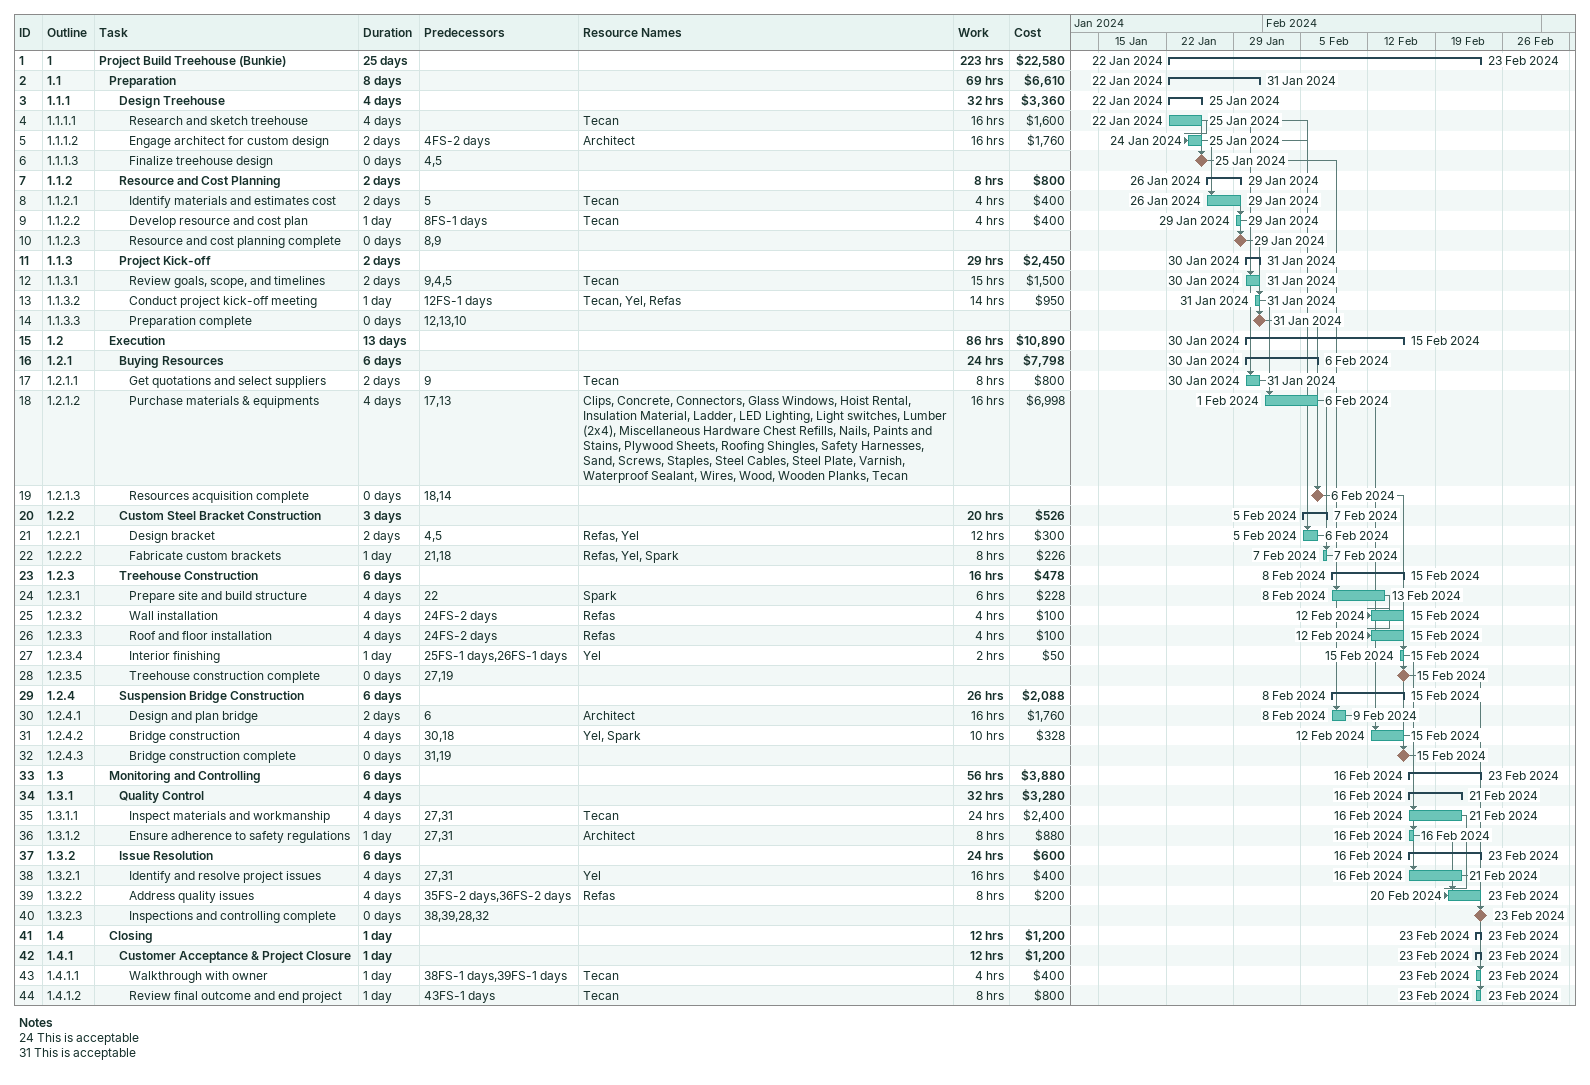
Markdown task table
| ID | WBS | Task | Duration | Start | Finish | Predecessors | Resources | Work (h) | Cost ($) |
|---|---|---|---|---|---|---|---|---|---|
| 1 | 1 | **Project Build Treehouse (Bunkie)** | 25d | 2024-01-22 | 2024-02-23 |  |  | 223 | 22580 |
| 2 | 1.1 | **Preparation** | 8d | 2024-01-22 | 2024-01-31 |  |  | 69 | 6610 |
| 3 | 1.1.1 | **Design Treehouse** | 4d | 2024-01-22 | 2024-01-25 |  |  | 32 | 3360 |
| 4 | 1.1.1.1 | Research and sketch treehouse | 4d | 2024-01-22 | 2024-01-25 |  | Tecan | 16 | 1600 |
| 5 | 1.1.1.2 | Engage architect for custom design | 2d | 2024-01-24 | 2024-01-25 | 4FS-2d | Architect | 16 | 1760 |
| 6 | 1.1.1.3 | Finalize treehouse design | 0d | 2024-01-25 | 2024-01-25 | 4, 5 |  |  |  |
| 7 | 1.1.2 | **Resource and Cost Planning** | 2d | 2024-01-26 | 2024-01-29 |  |  | 8 | 800 |
| 8 | 1.1.2.1 | Identify materials and estimates cost | 2d | 2024-01-26 | 2024-01-29 | 5 | Tecan | 4 | 400 |
| 9 | 1.1.2.2 | Develop resource and cost plan | 1d | 2024-01-29 | 2024-01-29 | 8FS-1d | Tecan | 4 | 400 |
| 10 | 1.1.2.3 | Resource and cost planning complete | 0d | 2024-01-29 | 2024-01-29 | 8, 9 |  |  |  |
| 11 | 1.1.3 | **Project Kick-off** | 2d | 2024-01-30 | 2024-01-31 |  |  | 29 | 2450 |
| 12 | 1.1.3.1 | Review goals, scope, and timelines | 2d | 2024-01-30 | 2024-01-31 | 9, 4, 5 | Tecan | 15 | 1500 |
| 13 | 1.1.3.2 | Conduct project kick-off meeting | 1d | 2024-01-31 | 2024-01-31 | 12FS-1d | Tecan, Yel, Refas | 14 | 950 |
| 14 | 1.1.3.3 | Preparation complete | 0d | 2024-01-31 | 2024-01-31 | 12, 13, 10 |  |  |  |
| 15 | 1.2 | **Execution** | 13d | 2024-01-30 | 2024-02-15 |  |  | 86 | 10890 |
| 16 | 1.2.1 | **Buying Resources** | 6d | 2024-01-30 | 2024-02-06 |  |  | 24 | 7798 |
| 17 | 1.2.1.1 | Get quotations and select suppliers | 2d | 2024-01-30 | 2024-01-31 | 9 | Tecan | 8 | 800 |
| 18 | 1.2.1.2 | Purchase materials & equipments | 4d | 2024-02-01 | 2024-02-06 | 17, 13 | Clips, Concrete, Connectors, Glass Windows, Hoist Rental, Insulation Material, Ladder, LED Lighting, Light switches, Lumber (2x4), Miscellaneous Hardware Chest Refills, Nails, Paints and Stains, Plywood Sheets, Roofing Shingles, Safety Harnesses, Sand, Screws, Staples, Steel Cables, Steel Plate, Varnish, Waterproof Sealant, Wires, Wood, Wooden Planks, Tecan | 16 | 6998 |
| 19 | 1.2.1.3 | Resources acquisition complete | 0d | 2024-02-06 | 2024-02-06 | 18, 14 |  |  |  |
| 20 | 1.2.2 | **Custom Steel Bracket Construction** | 3d | 2024-02-05 | 2024-02-07 |  |  | 20 | 526 |
| 21 | 1.2.2.1 | Design bracket | 2d | 2024-02-05 | 2024-02-06 | 4, 5 | Refas, Yel | 12 | 300 |
| 22 | 1.2.2.2 | Fabricate custom brackets | 1d | 2024-02-07 | 2024-02-07 | 21, 18 | Refas, Yel, Spark | 8 | 226 |
| 23 | 1.2.3 | **Treehouse Construction** | 6d | 2024-02-08 | 2024-02-15 |  |  | 16 | 478 |
| 24 | 1.2.3.1 | Prepare site and build structure | 4d | 2024-02-08 | 2024-02-13 | 22 | Spark | 6 | 228 |
| 25 | 1.2.3.2 | Wall installation | 4d | 2024-02-12 | 2024-02-15 | 24FS-2d | Refas | 4 | 100 |
| 26 | 1.2.3.3 | Roof and floor installation | 4d | 2024-02-12 | 2024-02-15 | 24FS-2d | Refas | 4 | 100 |
| 27 | 1.2.3.4 | Interior finishing | 1d | 2024-02-15 | 2024-02-15 | 25FS-1d, 26FS-1d | Yel | 2 | 50 |
| 28 | 1.2.3.5 | Treehouse construction complete | 0d | 2024-02-15 | 2024-02-15 | 27, 19 |  |  |  |
| 29 | 1.2.4 | **Suspension Bridge Construction** | 6d | 2024-02-08 | 2024-02-15 |  |  | 26 | 2088 |
| 30 | 1.2.4.1 | Design and plan bridge | 2d | 2024-02-08 | 2024-02-09 | 6 | Architect | 16 | 1760 |
| 31 | 1.2.4.2 | Bridge construction | 4d | 2024-02-12 | 2024-02-15 | 30, 18 | Yel, Spark | 10 | 328 |
| 32 | 1.2.4.3 | Bridge construction complete | 0d | 2024-02-15 | 2024-02-15 | 31, 19 |  |  |  |
| 33 | 1.3 | **Monitoring and Controlling** | 6d | 2024-02-16 | 2024-02-23 |  |  | 56 | 3880 |
| 34 | 1.3.1 | **Quality Control** | 4d | 2024-02-16 | 2024-02-21 |  |  | 32 | 3280 |
| 35 | 1.3.1.1 | Inspect materials and workmanship | 4d | 2024-02-16 | 2024-02-21 | 27, 31 | Tecan | 24 | 2400 |
| 36 | 1.3.1.2 | Ensure adherence to safety regulations | 1d | 2024-02-16 | 2024-02-16 | 27, 31 | Architect | 8 | 880 |
| 37 | 1.3.2 | **Issue Resolution** | 6d | 2024-02-16 | 2024-02-23 |  |  | 24 | 600 |
| 38 | 1.3.2.1 | Identify and resolve project issues | 4d | 2024-02-16 | 2024-02-21 | 27, 31 | Yel | 16 | 400 |
| 39 | 1.3.2.2 | Address quality issues | 4d | 2024-02-20 | 2024-02-23 | 35FS-2d, 36FS-2d | Refas | 8 | 200 |
| 40 | 1.3.2.3 | Inspections and controlling complete | 0d | 2024-02-23 | 2024-02-23 | 38, 39, 28, 32 |  |  |  |
| 41 | 1.4 | **Closing** | 1d | 2024-02-23 | 2024-02-23 |  |  | 12 | 1200 |
| 42 | 1.4.1 | **Customer Acceptance & Project Closure** | 1d | 2024-02-23 | 2024-02-23 |  |  | 12 | 1200 |
| 43 | 1.4.1.1 | Walkthrough with owner | 1d | 2024-02-23 | 2024-02-23 | 38FS-1d, 39FS-1d | Tecan | 4 | 400 |
| 44 | 1.4.1.2 | Review final outcome and end project | 1d | 2024-02-23 | 2024-02-23 | 43FS-1d | Tecan | 8 | 800 |

Notes
- 24: This is acceptable
- 31: This is acceptable
